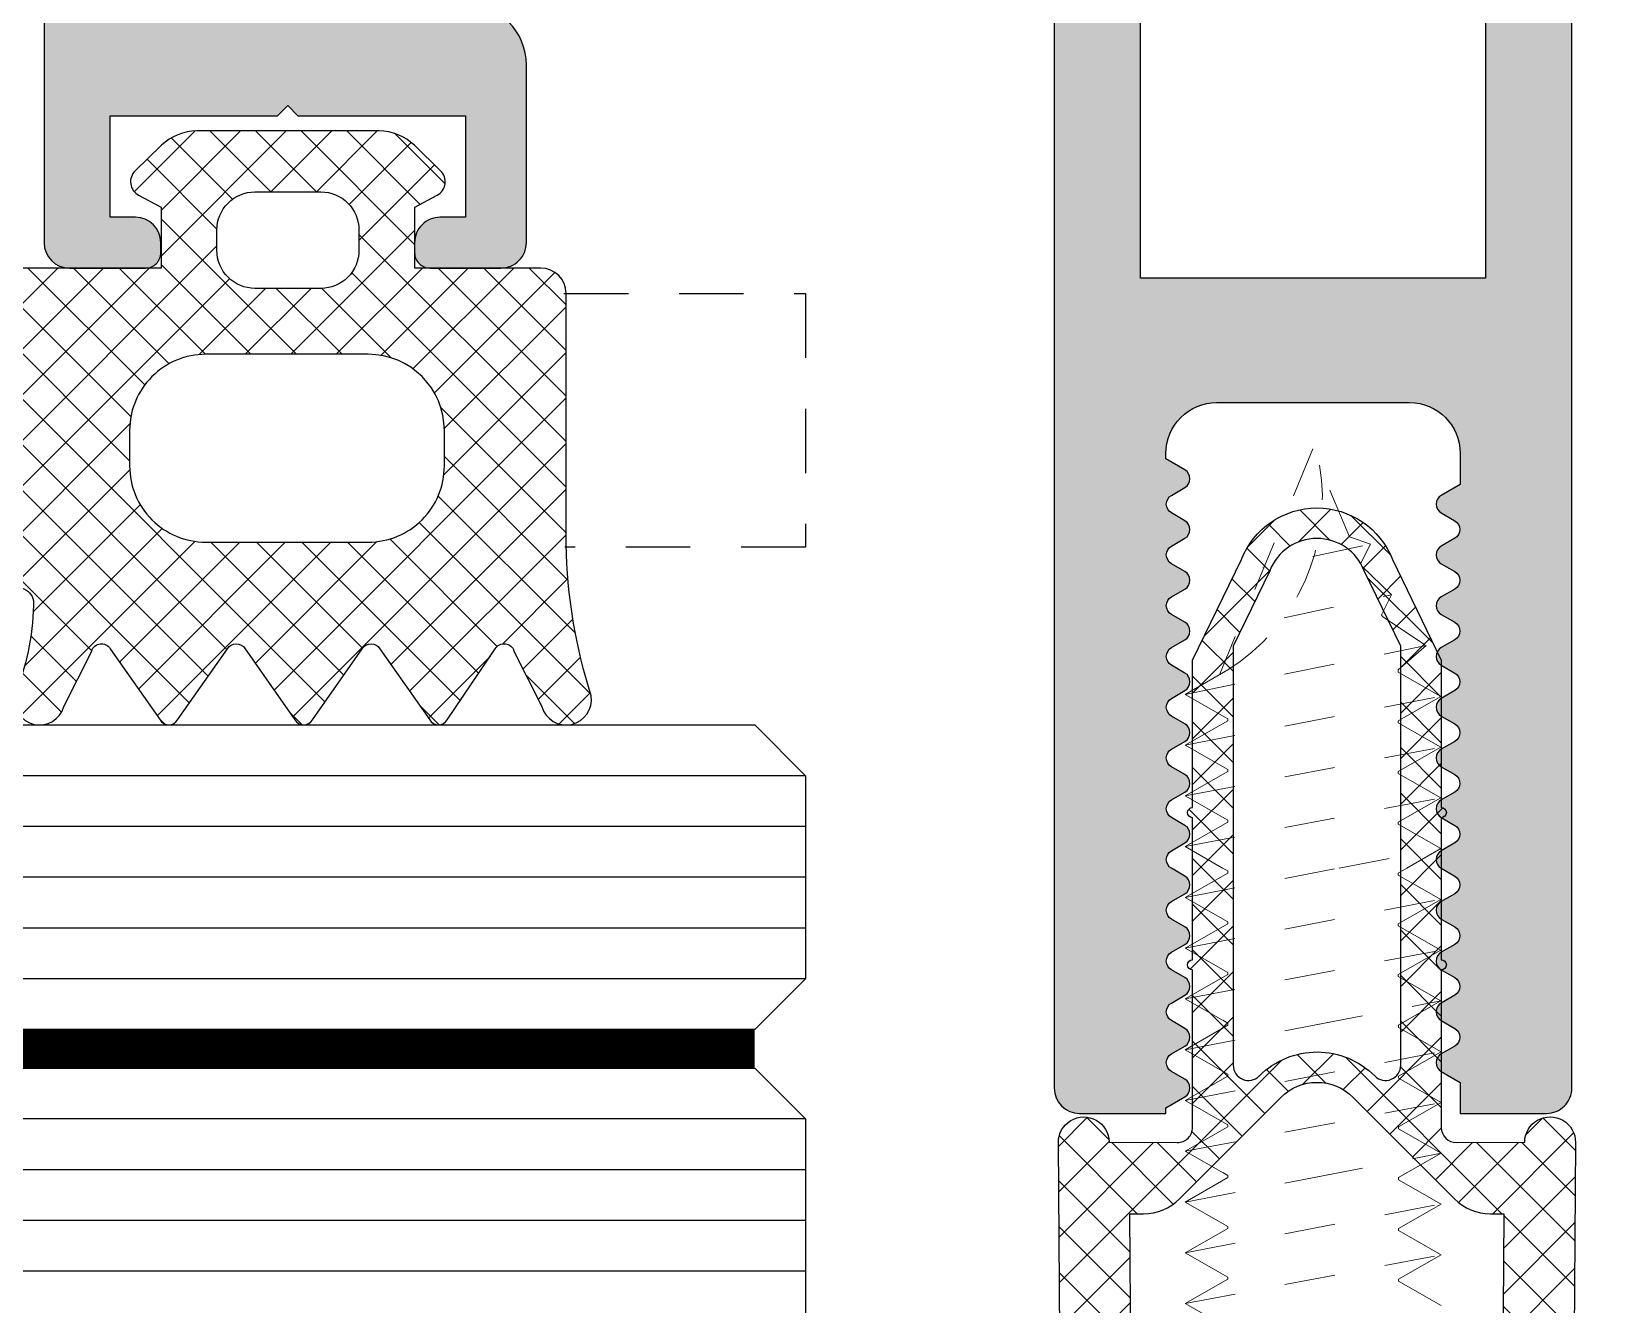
# Model space of a CAD drawing. Header units: inches. Extents: x -772 to 6765, y -813 to 4093.
# Drawn here: x 5041.849 to 5044.947, y -63.691 to -61.184 of the extents above; entities that cross this region are included whole.
import ezdxf

# ---------------------------------------------------------------- set-up
doc = ezdxf.new("R2010")
doc.units = ezdxf.units.IN
doc.header["$MEASUREMENT"] = 0
doc.linetypes.add('HIDDEN', pattern=[9.524999999999999, 6.349999999999999, -3.174999999999999])
doc.linetypes.add('HIDDEN2', pattern=[0.1875, 0.125, -0.0625])
for name, color, linetype in [('aksoy_block', 7, 'Continuous'), ('aksoy_detaytarama', 252, 'Continuous'), ('aksoy_fitil', 1, 'Continuous'), ('aksoy_iz', 8, 'HIDDEN'), ('aksoy_pvc', 245, 'Continuous'), ('H_FAC_Cam', 153, 'Continuous'), ('H_FAC_Giydirme', 100, 'Continuous')]:
    doc.layers.add(name, color=color, linetype=linetype)
doc.layers.add('aksoy_vida', color=8, linetype='Continuous', lineweight=0)

# ---------------------------------------------------------------- blocks, each defined once
blk = doc.blocks.new('RYN_0342506', base_point=(58, 24.6))
at = {"layer": 'aksoy_detaytarama', "ltscale": 0.1, "extrusion": (0, 0, -1)}
h = blk.add_hatch(color=256, dxfattribs=at)
h.dxf.hatch_style = 1
h.paths.add_polyline_path([(-88.14999999990687, 52.99999999976717), (-88.14999999990687, 46.1999999997206), (-74.44999999995343, 46.1999999997206), (-74.44999999995343, 52.99999999976717)], flags=16)
edge = h.paths.add_edge_path()
edge.add_arc((-87.64998842345085, 72.09998842305504), 0.5000115766671682, 450.0013265422685, 539.9986734577313)
edge.add_line((-88.14999999990687, 72.0999999998603), (-88.14999999990687, 54.69999999983702))
edge.add_line((-88.14999999990687, 54.6999999997206), (-58.49999999990541, 54.6999999997206))
edge.add_arc((-58.5, 54.1999999997206), 0.5, 360, 450, ccw=False)
edge.add_line((-58, 54.1999999997206), (-58, 52.49999999976717))
edge.add_line((-58, 52.49999999976717), (-58.11028856829944, 52.49999999976717))
edge.add_line((-58.11028856830671, 52.49999999976717), (-58.32679491925228, 52.12499999976717))
edge.add_arc((-58.5, 52.2249999998603), 0.199999999999917, 210.0000000000001, 329.99999999999994, ccw=False)
edge.add_line((-58.67320508067496, 52.12499999976717), (-58.82679491916133, 52.3910254035145))
edge.add_arc((-59, 52.2910254036542), 0.1999999999999153, 389.9999999999992, 510.0000000000007)
edge.add_line((-59.17320508067496, 52.3910254035145), (-59.32679491916133, 52.12499999976717))
edge.add_arc((-59.5, 52.2249999998603), 0.199999999999917, 210.0000000000001, 329.99999999999994, ccw=False)
edge.add_line((-59.67320508067496, 52.12499999976717), (-59.82679491916133, 52.3910254035145))
edge.add_arc((-60, 52.2910254036542), 0.1999999999999153, 389.9999999999992, 510.0000000000007)
edge.add_line((-60.17320508067496, 52.3910254035145), (-60.32679491916133, 52.12499999976717))
edge.add_arc((-60.5, 52.2249999998603), 0.199999999999917, 210.0000000000001, 329.99999999999994, ccw=False)
edge.add_line((-60.67320508067496, 52.12499999976717), (-60.82679491916133, 52.3910254035145))
edge.add_arc((-61, 52.2910254036542), 0.1999999999999153, 389.9999999999992, 510.0000000000007)
edge.add_line((-61.17320508067496, 52.3910254035145), (-61.32679491916133, 52.12499999976717))
edge.add_arc((-61.5, 52.2249999998603), 0.199999999999917, 210.0000000000001, 329.99999999999994, ccw=False)
edge.add_line((-61.67320508067496, 52.12499999976717), (-61.82679491916133, 52.3910254035145))
edge.add_arc((-62, 52.2910254036542), 0.1999999999999153, 389.9999999999992, 510.0000000000007)
edge.add_line((-62.17320508067496, 52.3910254035145), (-62.32679491916133, 52.12499999976717))
edge.add_arc((-62.5, 52.2249999998603), 0.199999999999917, 210.0000000000001, 329.99999999999994, ccw=False)
edge.add_line((-62.67320508067496, 52.12499999976717), (-62.82679491916133, 52.3910254035145))
edge.add_arc((-63, 52.2910254036542), 0.1999999999999153, 389.9999999999992, 510.0000000000007)
edge.add_line((-63.17320508067496, 52.3910254035145), (-63.32679491916133, 52.12499999976717))
edge.add_arc((-63.5, 52.2249999998603), 0.199999999999917, 210.0000000000001, 329.99999999999994, ccw=False)
edge.add_line((-63.67320508067496, 52.12499999976717), (-63.82679491916133, 52.3910254035145))
edge.add_arc((-64, 52.2910254036542), 0.1999999999999153, 389.9999999999992, 510.0000000000007)
edge.add_line((-64.17320508067496, 52.3910254035145), (-64.32679491916133, 52.12499999976717))
edge.add_arc((-64.5, 52.2249999998603), 0.199999999999917, 210.0000000000001, 329.99999999999994, ccw=False)
edge.add_line((-64.67320508067496, 52.12499999976717), (-64.82679491916133, 52.3910254035145))
edge.add_arc((-65, 52.2910254036542), 0.1999999999999153, 389.9999999999992, 510.0000000000007)
edge.add_line((-65.17320508067496, 52.3910254035145), (-65.32679491916133, 52.12499999976717))
edge.add_arc((-65.5, 52.2249999998603), 0.199999999999917, 210.0000000000001, 329.99999999999994, ccw=False)
edge.add_line((-65.67320508067496, 52.12499999976717), (-65.82679491916133, 52.3910254035145))
edge.add_arc((-66, 52.2910254036542), 0.1999999999999153, 389.9999999999992, 510.0000000000007)
edge.add_line((-66.17320508067496, 52.3910254035145), (-66.32679491916133, 52.12499999976717))
edge.add_arc((-66.5, 52.2249999998603), 0.199999999999917, 210.0000000000001, 329.99999999999994, ccw=False)
edge.add_line((-66.67320508067496, 52.12499999976717), (-66.82679491916133, 52.3910254035145))
edge.add_arc((-67, 52.2910254036542), 0.1999999999999153, 389.9999999999992, 510.0000000000007)
edge.add_line((-67.17320508067496, 52.3910254035145), (-67.32679491916133, 52.12499999976717))
edge.add_arc((-67.5, 52.2249999998603), 0.199999999999917, 210.0000000000001, 329.99999999999994, ccw=False)
edge.add_line((-67.67320508067496, 52.12499999976717), (-67.82679491916133, 52.3910254035145))
edge.add_arc((-68, 52.2910254036542), 0.1999999999999153, 389.9999999999992, 510.0000000000007)
edge.add_line((-68.17320508067496, 52.3910254035145), (-68.32679491916133, 52.12499999976717))
edge.add_arc((-68.5, 52.2249999998603), 0.199999999999917, 210.0000000000001, 329.99999999999994, ccw=False)
edge.add_line((-68.67320508067496, 52.12499999976717), (-68.82679491916133, 52.3910254035145))
edge.add_arc((-69, 52.2910254036542), 0.1999999999999153, 389.9999999999992, 510.0000000000007)
edge.add_line((-69.17320508067496, 52.3910254035145), (-69.32679491916133, 52.12499999976717))
edge.add_arc((-69.5, 52.2249999998603), 0.199999999999917, 210.0000000000001, 329.99999999999994, ccw=False)
edge.add_line((-69.67320508067496, 52.12499999976717), (-69.8267949174442, 52.3910254035145))
edge.add_arc((-69.99999999825377, 52.2910254036542), 0.1999999999999117, 389.9999999999974, 510.0000000000026)
edge.add_line((-70.17320507904515, 52.3910254035145), (-70.32679491924864, 52.12499999976717))
edge.add_arc((-70.5, 52.2249999998603), 0.199999999999917, 210.0000000000001, 329.99999999999994, ccw=False)
edge.add_line((-70.67320508067496, 52.12499999976717), (-70.88971143162053, 52.49999999976717))
edge.add_line((-70.88971143169329, 52.49999999976717), (-70.99999999998909, 52.49999999976717))
edge.add_arc((-71, 51.49999999976717), 0.9999999999999929, 449.9999999999995, 540.0000000000005)
edge.add_line((-72, 51.49999999976717), (-72, 47.6999999997206))
edge.add_arc((-71, 47.6999999997206), 1.000000000000007, 540.0000000000005, 629.9999999999995)
edge.add_line((-71, 46.6999999997206), (-70.3897114317042, 46.6999999997206))
edge.add_line((-70.38971143169329, 46.6999999997206), (-70.17320508074772, 47.0749999997206))
edge.add_arc((-70, 46.9749999998603), 0.199999999999917, 390.00000000000006, 509.9999999999999, ccw=False)
edge.add_line((-69.82679491920862, 47.0749999997206), (-69.67320508072225, 46.80897459597327))
edge.add_arc((-69.5, 46.9089745960664), 0.1999999999999135, 569.9999999999984, 690.0000000000016)
edge.add_line((-69.32679491920862, 46.80897459597327), (-69.17320508072225, 47.0749999997206))
edge.add_arc((-69, 46.9749999998603), 0.199999999999917, 390.00000000000006, 509.9999999999999, ccw=False)
edge.add_line((-68.82679491920862, 47.0749999997206), (-68.67320508072225, 46.80897459597327))
edge.add_arc((-68.5, 46.9089745960664), 0.1999999999999135, 569.9999999999984, 690.0000000000016)
edge.add_line((-68.32679491920862, 46.80897459597327), (-68.17320508072225, 47.0749999997206))
edge.add_arc((-68, 46.9749999998603), 0.199999999999917, 390.00000000000006, 509.9999999999999, ccw=False)
edge.add_line((-67.82679491920862, 47.0749999997206), (-67.67320508072225, 46.80897459597327))
edge.add_arc((-67.5, 46.9089745960664), 0.1999999999999135, 569.9999999999984, 690.0000000000016)
edge.add_line((-67.32679491920862, 46.80897459597327), (-67.17320508072225, 47.0749999997206))
edge.add_arc((-67, 46.9749999998603), 0.199999999999917, 390.00000000000006, 509.9999999999999, ccw=False)
edge.add_line((-66.82679491920862, 47.0749999997206), (-66.67320508072225, 46.80897459597327))
edge.add_arc((-66.5, 46.9089745960664), 0.1999999999999135, 569.9999999999984, 690.0000000000016)
edge.add_line((-66.32679491920862, 46.80897459597327), (-66.17320508072225, 47.0749999997206))
edge.add_arc((-66, 46.9749999998603), 0.199999999999917, 390.00000000000006, 509.9999999999999, ccw=False)
edge.add_line((-65.82679491920862, 47.0749999997206), (-65.67320508072225, 46.80897459597327))
edge.add_arc((-65.5, 46.9089745960664), 0.1999999999999135, 569.9999999999984, 690.0000000000016)
edge.add_line((-65.32679491920862, 46.80897459597327), (-65.17320508072225, 47.0749999997206))
edge.add_arc((-65, 46.9749999998603), 0.199999999999917, 390.00000000000006, 509.9999999999999, ccw=False)
edge.add_line((-64.82679491920862, 47.0749999997206), (-64.67320508072225, 46.80897459597327))
edge.add_arc((-64.5, 46.9089745960664), 0.1999999999999135, 569.9999999999984, 690.0000000000016)
edge.add_line((-64.32679491920862, 46.80897459597327), (-64.17320508072225, 47.0749999997206))
edge.add_arc((-64, 46.9749999998603), 0.199999999999917, 390.00000000000006, 509.9999999999999, ccw=False)
edge.add_line((-63.82679491920862, 47.0749999997206), (-63.67320508072225, 46.80897459597327))
edge.add_arc((-63.5, 46.9089745960664), 0.1999999999999135, 569.9999999999984, 690.0000000000016)
edge.add_line((-63.32679491920862, 46.80897459597327), (-63.17320508072225, 47.0749999997206))
edge.add_arc((-63, 46.9749999998603), 0.199999999999917, 390.00000000000006, 509.9999999999999, ccw=False)
edge.add_line((-62.82679491920862, 47.0749999997206), (-62.67320508072225, 46.80897459597327))
edge.add_arc((-62.5, 46.9089745960664), 0.1999999999999135, 569.9999999999984, 690.0000000000016)
edge.add_line((-62.32679491920862, 46.80897459597327), (-62.17320508072225, 47.0749999997206))
edge.add_arc((-62, 46.9749999998603), 0.199999999999917, 390.00000000000006, 509.9999999999999, ccw=False)
edge.add_line((-61.82679491920862, 47.0749999997206), (-61.67320508072225, 46.80897459597327))
edge.add_arc((-61.5, 46.9089745960664), 0.1999999999999135, 569.9999999999984, 690.0000000000016)
edge.add_line((-61.32679491920862, 46.80897459597327), (-61.17320508072225, 47.0749999997206))
edge.add_arc((-61, 46.9749999998603), 0.199999999999917, 390.00000000000006, 509.9999999999999, ccw=False)
edge.add_line((-60.82679491920862, 47.0749999997206), (-60.67320508072225, 46.80897459597327))
edge.add_arc((-60.5, 46.9089745960664), 0.1999999999999135, 569.9999999999984, 690.0000000000016)
edge.add_line((-60.32679491920862, 46.80897459597327), (-60.17320508072225, 47.0749999997206))
edge.add_arc((-60, 46.9749999998603), 0.199999999999917, 390.00000000000006, 509.9999999999999, ccw=False)
edge.add_line((-59.82679491920862, 47.0749999997206), (-59.67320508072225, 46.80897459597327))
edge.add_arc((-59.5, 46.9089745960664), 0.1999999999999135, 569.9999999999984, 690.0000000000016)
edge.add_line((-59.32679491920862, 46.80897459597327), (-59.17320508072225, 47.0749999997206))
edge.add_arc((-59, 46.9749999998603), 0.199999999999917, 390.00000000000006, 509.9999999999999, ccw=False)
edge.add_line((-58.82679491920862, 47.0749999997206), (-58.61028856826306, 46.6999999997206))
edge.add_line((-58.61028856830671, 46.6999999997206), (-58.00000000000728, 46.6999999997206))
edge.add_line((-58, 46.6999999997206), (-58, 44.99999999976717))
edge.add_arc((-58.5, 44.99999999976717), 0.5000000000000142, 270.0000000000016, 359.99999999999835, ccw=False)
edge.add_line((-58.5, 44.49999999976717), (-88.15000000000146, 44.49999999976718))
edge.add_line((-88.14999999990687, 44.49999999976717), (-88.14999999990687, 27.09999999974389))
edge.add_arc((-87.64998842345085, 27.1000115761999), 0.5000115766671673, 540.0013265422685, 629.9986734577316)
edge.add_line((-87.64999999990687, 26.5999999998603), (-79.8499999999076, 26.5999999998603))
edge.add_line((-79.84999999997672, 26.5999999998603), (-79.84999999997672, 32.90099999983795))
edge.add_arc((-78.64999999990687, 32.90099999983795), 1.200000000035305, 450.00000000165096, 540.0000000016495, ccw=False)
edge.add_line((-78.64999999990687, 34.10099999979138), (-75.14999999760039, 34.10099999979138))
edge.add_arc((-75.14999999769498, 33.60099999979138), 0.4999999999997726, 359.9999999999739, 450.00000000002603, ccw=False)
edge.add_line((-74.64999999769498, 33.60099999979138), (-74.64999999769498, 32.20163505629171))
edge.add_arc((-74.9499884248944, 32.19899999978952), 0.2999999999957435, 269.9999999913433, 360.50326520220784, ccw=False)
edge.add_line((-74.9499884248944, 31.89899999974295), (-75.14998842477507, 31.89899999974295))
edge.add_arc((-75.14998842484783, 32.39899999974295), 0.5000000000195541, 539.99999996222, 629.9999999977592, ccw=False)
edge.add_line((-75.64998842484783, 32.39899999997579), (-75.64998842456771, 32.89899999962654))
edge.add_line((-75.64998842449859, 32.89899999974295), (-77.6499999999287, 32.89886030764319))
edge.add_line((-77.64999999990687, 32.89886030764319), (-77.64999967836047, 29.59892105893232))
edge.add_line((-77.64999967836775, 29.59892105893232), (-77.84999967836848, 29.39892105897889))
edge.add_line((-77.8499996784376, 29.39892105897889), (-77.65000032152966, 29.19892105902545))
edge.add_line((-77.6500003215624, 29.19892105902545), (-77.65000000001237, 25.89899999974295))
edge.add_line((-77.64999999990687, 25.89899999974295), (-75.64999999990687, 25.89899999974295))
edge.add_line((-75.64999999990687, 25.89899999974295), (-75.64999999760039, 26.39899999974295))
edge.add_arc((-75.14999999769498, 26.39899999974295), 0.4999999999997726, 449.9999999999739, 540.0000000000261, ccw=False)
edge.add_line((-75.14999999769498, 26.89899999974295), (-74.94999999769789, 26.89899999974295))
edge.add_arc((-74.94999999762513, 26.59899999969639), 0.300000000025193, 359.999999995918, 449.99999999574385, ccw=False)
edge.add_line((-74.64999999769498, 26.59899999969639), (-74.65000000000146, 25.09999999892898))
edge.add_arc((-75.14999999990687, 25.0999999998603), 0.49999999997695, 269.99999999735866, 359.9999999092598, ccw=False)
edge.add_line((-75.14999999990687, 24.5999999998603), (-220.6499999999069, 24.59999999986033))
edge.add_arc((-220.6499969592551, 25.10000304039568), 0.5000030407071934, 540.0003484361993, 629.9996515638006, ccw=False)
edge.add_line((-221.1499999999069, 25.0999999998603), (-221.1499999999069, 74.0999999998603))
edge.add_arc((-220.6499969592551, 74.0999969590921), 0.5000030407071934, 450.0003484361994, 539.9996515638006, ccw=False)
edge.add_line((-220.6499999999069, 74.5999999998603), (-75.14999999990687, 74.59999999986027))
edge.add_arc((-75.14999999990687, 74.0999999998603), 0.4999999999769536, 360.00000009074057, 450.0000000026409, ccw=False)
edge.add_line((-74.64999999990687, 74.1000000005588), (-74.64999999760039, 72.60099999979138))
edge.add_arc((-74.94999999762513, 72.60099999979138), 0.3000000000251944, 270.0000000042559, 360.0000000040817, ccw=False)
edge.add_line((-74.94999999762513, 72.30099999974482), (-75.14999999762222, 72.30099999974482))
edge.add_arc((-75.14999999769498, 72.80099999974482), 0.4999999999997726, 179.9999999999739, 270.00000000002603, ccw=False)
edge.add_line((-75.64999999769498, 72.80099999974482), (-75.65000000000146, 73.30099999974482))
edge.add_line((-75.64999999990687, 73.30099999974482), (-77.64999999990687, 73.30099999974482))
edge.add_line((-77.64999999990687, 73.30099999974482), (-77.6500003214569, 70.00107894046232))
edge.add_line((-77.6500003215624, 70.00107894046232), (-77.84999967847034, 69.80107894050889))
edge.add_line((-77.8499996784376, 69.80107894050889), (-77.64999967843687, 69.60107894055545))
edge.add_line((-77.64999967836775, 69.60107894055545), (-77.64999999991414, 66.30113969184458))
edge.add_line((-77.64999999990687, 66.30113969184458), (-75.64998842447676, 66.30099999974482))
edge.add_line((-75.64998842449859, 66.30099999974482), (-75.64998842477871, 66.80099999939557))
edge.add_arc((-75.14998842484783, 66.80099999974482), 0.5000000000195541, 450.0000000022407, 540.00000003778, ccw=False)
edge.add_line((-75.14998842484783, 67.30099999974482), (-74.94998842496716, 67.30099999974482))
edge.add_arc((-74.9499884248944, 67.00099999969825), 0.2999999999957454, 359.496734797793, 450.00000000865623, ccw=False)
edge.add_line((-74.64999999769498, 66.99836494331248), (-74.64999999769498, 65.5989999998128))
edge.add_arc((-75.14999999769498, 65.59899999969639), 0.4999999999997726, 269.9999999999739, 360.00000000002603, ccw=False)
edge.add_line((-75.14999999769498, 65.09899999969639), (-78.65000000000146, 65.09899999969639))
edge.add_arc((-78.64999999990687, 66.29899999988265), 1.200000000035288, 539.9999999983498, 629.9999999983497, ccw=False)
edge.add_line((-79.84999999997672, 66.29899999988265), (-79.84999999997672, 72.5999999998603))
edge.add_line((-79.84999999997672, 72.5999999998603), (-87.64999999997599, 72.5999999998603))
h.paths.add_polyline_path([(-218.6499999999069, 72.39999999967404), (-203.1499999999069, 72.39999999967404), (-202.1499999999069, 72.0999999998603), (-184.1499999999069, 72.0999999998603), (-183.1499999999069, 72.39999999967404), (-132.1499999999069, 72.39999999967404), (-131.1499999999069, 72.0999999998603), (-127.1499999999069, 72.0999999998603), (-126.1499999999069, 72.39999999967404), (-90.14999999990687, 72.39999999967404), (-90.14999999990687, 26.7999999995809), (-126.1499999999069, 26.7999999995809), (-127.1499999999069, 27.0999999998603), (-131.1499999999069, 27.0999999998603), (-132.1499999999069, 26.7999999995809), (-183.1539999999804, 26.7999999995809), (-183.1499999999069, 26.7999999995809), (-184.1499999999069, 27.0999999998603), (-202.1499999999069, 27.0999999998603), (-203.1499999999069, 26.7999999995809), (-218.6499999999069, 26.7999999995809)], flags=16)
at = {"layer": 'H_FAC_Giydirme', "extrusion": (0, 0, -1)}
for points in [[(-88.14999999990687, 54.6999999997206), (-58.5, 54.6999999997206, -0.414213562373095), (-58, 54.1999999997206), (-58, 52.49999999976717), (-58.11028856830671, 52.49999999976717), (-58.32679491920862, 52.12499999976717, -0.577350269189625), (-58.67320508067496, 52.12499999976717), (-58.82679491920862, 52.3910254035145, 0.5773502691896374), (-59.17320508067496, 52.3910254035145), (-59.32679491920862, 52.12499999976717, -0.577350269189625), (-59.67320508067496, 52.12499999976717), (-59.82679491920862, 52.3910254035145, 0.5773502691896374), (-60.17320508067496, 52.3910254035145), (-60.32679491920862, 52.12499999976717, -0.577350269189625), (-60.67320508067496, 52.12499999976717), (-60.82679491920862, 52.3910254035145, 0.5773502691896374), (-61.17320508067496, 52.3910254035145), (-61.32679491920862, 52.12499999976717, -0.577350269189625), (-61.67320508067496, 52.12499999976717), (-61.82679491920862, 52.3910254035145, 0.5773502691896374), (-62.17320508067496, 52.3910254035145), (-62.32679491920862, 52.12499999976717, -0.577350269189625), (-62.67320508067496, 52.12499999976717), (-62.82679491920862, 52.3910254035145, 0.5773502691896374), (-63.17320508067496, 52.3910254035145), (-63.32679491920862, 52.12499999976717, -0.577350269189625), (-63.67320508067496, 52.12499999976717), (-63.82679491920862, 52.3910254035145, 0.5773502691896374), (-64.17320508067496, 52.3910254035145), (-64.32679491920862, 52.12499999976717, -0.577350269189625), (-64.67320508067496, 52.12499999976717), (-64.82679491920862, 52.3910254035145, 0.5773502691896374), (-65.17320508067496, 52.3910254035145), (-65.32679491920862, 52.12499999976717, -0.577350269189625), (-65.67320508067496, 52.12499999976717), (-65.82679491920862, 52.3910254035145, 0.5773502691896374), (-66.17320508067496, 52.3910254035145), (-66.32679491920862, 52.12499999976717, -0.577350269189625), (-66.67320508067496, 52.12499999976717), (-66.82679491920862, 52.3910254035145, 0.5773502691896374), (-67.17320508067496, 52.3910254035145), (-67.32679491920862, 52.12499999976717, -0.577350269189625), (-67.67320508067496, 52.12499999976717), (-67.82679491920862, 52.3910254035145, 0.5773502691896374), (-68.17320508067496, 52.3910254035145), (-68.32679491920862, 52.12499999976717, -0.577350269189625), (-68.67320508067496, 52.12499999976717), (-68.82679491920862, 52.3910254035145, 0.5773502691896374), (-69.17320508067496, 52.3910254035145), (-69.32679491920862, 52.12499999976717, -0.577350269189625), (-69.67320508067496, 52.12499999976717), (-69.8267949174624, 52.3910254035145, 0.5773502691896581), (-70.17320507904515, 52.3910254035145), (-70.32679491920862, 52.12499999976717, -0.577350269189625), (-70.67320508067496, 52.12499999976717), (-70.88971143169329, 52.49999999976717), (-71, 52.49999999976717, 0.4142135623730992), (-72, 51.49999999976717), (-72, 47.6999999997206, 0.4142135623730909), (-71, 46.6999999997206), (-70.38971143169329, 46.6999999997206), (-70.17320508067496, 47.0749999997206, -0.577350269189625), (-69.82679491920862, 47.0749999997206), (-69.67320508067496, 46.80897459597327, 0.5773502691896415), (-69.32679491920862, 46.80897459597327), (-69.17320508067496, 47.0749999997206, -0.577350269189625), (-68.82679491920862, 47.0749999997206), (-68.67320508067496, 46.80897459597327, 0.5773502691896415), (-68.32679491920862, 46.80897459597327), (-68.17320508067496, 47.0749999997206, -0.577350269189625), (-67.82679491920862, 47.0749999997206), (-67.67320508067496, 46.80897459597327, 0.5773502691896415), (-67.32679491920862, 46.80897459597327), (-67.17320508067496, 47.0749999997206, -0.577350269189625), (-66.82679491920862, 47.0749999997206), (-66.67320508067496, 46.80897459597327, 0.5773502691896415), (-66.32679491920862, 46.80897459597327), (-66.17320508067496, 47.0749999997206, -0.577350269189625), (-65.82679491920862, 47.0749999997206), (-65.67320508067496, 46.80897459597327, 0.5773502691896415), (-65.32679491920862, 46.80897459597327), (-65.17320508067496, 47.0749999997206, -0.577350269189625), (-64.82679491920862, 47.0749999997206), (-64.67320508067496, 46.80897459597327, 0.5773502691896415), (-64.32679491920862, 46.80897459597327), (-64.17320508067496, 47.0749999997206, -0.577350269189625), (-63.82679491920862, 47.0749999997206), (-63.67320508067496, 46.80897459597327, 0.5773502691896415), (-63.32679491920862, 46.80897459597327), (-63.17320508067496, 47.0749999997206, -0.577350269189625), (-62.82679491920862, 47.0749999997206), (-62.67320508067496, 46.80897459597327, 0.5773502691896415), (-62.32679491920862, 46.80897459597327), (-62.17320508067496, 47.0749999997206, -0.577350269189625), (-61.82679491920862, 47.0749999997206), (-61.67320508067496, 46.80897459597327, 0.5773502691896415), (-61.32679491920862, 46.80897459597327), (-61.17320508067496, 47.0749999997206, -0.577350269189625), (-60.82679491920862, 47.0749999997206), (-60.67320508067496, 46.80897459597327, 0.5773502691896415), (-60.32679491920862, 46.80897459597327), (-60.17320508067496, 47.0749999997206, -0.577350269189625), (-59.82679491920862, 47.0749999997206), (-59.67320508067496, 46.80897459597327, 0.5773502691896415), (-59.32679491920862, 46.80897459597327), (-59.17320508067496, 47.0749999997206, -0.577350269189625), (-58.82679491920862, 47.0749999997206), (-58.61028856830671, 46.6999999997206), (-58, 46.6999999997206), (-58, 44.99999999976717, -0.4142135623730784), (-58.5, 44.49999999976717), (-88.14999999990687, 44.49999999976717)], [(-220.6499999999069, 74.5999999998603), (-75.14999999990687, 74.5999999998603, -0.414213561922734), (-74.64999999990687, 74.1000000005588), (-74.64999999769498, 72.60099999979138, -0.4142135623722043), (-74.94999999762513, 72.30099999974482), (-75.14999999769498, 72.30099999974482, -0.4142135623733613), (-75.64999999769498, 72.80099999974482), (-75.64999999990687, 73.30099999974482), (-77.64999999990687, 73.30099999974482), (-77.6500003215624, 70.00107894046232), (-77.8499996784376, 69.80107894050889), (-77.64999967836775, 69.60107894055545), (-77.64999999990687, 66.30113969184458), (-75.64998842449859, 66.30099999974482), (-75.64998842484783, 66.80099999927916, -0.4142135625547695), (-75.14998842484783, 67.30099999974482), (-74.9499884248944, 67.30099999974482, -0.4167885757908555), (-74.64999999769498, 66.99836494331248), (-74.64999999769498, 65.59899999969639, -0.4142135623733614), (-75.14999999769498, 65.09899999969639), (-78.64999999990687, 65.09899999969639, -0.414213562373095), (-79.84999999997672, 66.29899999988265)]]:
    blk.add_lwpolyline(points, format="xyb", dxfattribs=at)
at = {"layer": 'H_FAC_Giydirme'}
blk.add_lwpolyline([(88.15000000002328, 53), (88.15000000002328, 46.19999999995343), (74.44999999995343, 46.19999999995343), (74.44999999995343, 53), (88.15000000002328, 53)], close=True, dxfattribs=at)
at = {"layer": 'H_FAC_Giydirme', "extrusion": (0, 0, -1)}
blk.add_lwpolyline([(-88.14999999990687, 52.99999999976717), (-88.14999999990687, 46.1999999997206), (-74.44999999995343, 46.1999999997206), (-74.44999999995343, 52.99999999976717)], close=True, dxfattribs=at)
blk = doc.blocks.new('RYN_0535472', base_point=(-3.157513, 0))
at = {"layer": 'aksoy_vida', "linetype": 'HIDDEN2', "ltscale": 0.2}
for p, q in [((37.36511000000019, 6.515207000000373), (36.88521300000002, 5.675317000000177)), ((37.36511000000019, 6.515207000000373), (38.32499999999982, 1.475864000000001)), ((37.84508800000003, 5.675317000000177), (37.36511000000019, 6.515207000000373)), ((38.36497999999983, 6.515207000000373), (37.88508300000012, 5.675317000000177)), ((38.36497999999983, 6.515207000000373), (39.32486999999992, 1.475864000000001)), ((38.84495699999979, 5.675317000000177), (38.36497999999983, 6.515207000000373)), ((39.36484999999993, 6.515207000000373), (38.88495199999988, 5.675317000000177)), ((39.36484999999993, 6.515207000000373), (39.94336999999996, 3.47801999999956)), ((39.8448269999999, 5.675317000000177), (39.36484999999993, 6.515207000000373)), ((40.36511000000019, 6.515207000000373), (39.88521300000002, 5.675317000000177)), ((40.36511000000019, 6.515207000000373), (41.32499999999982, 1.475864000000001)), ((40.84508800000003, 5.675317000000177), (40.36511000000019, 6.515207000000373)), ((41.36497999999983, 6.515207000000373), (40.88508300000012, 5.675317000000177)), ((41.36497999999983, 6.515207000000373), (42.32486999999992, 1.475864000000001)), ((41.84495699999979, 5.675317000000177), (41.36497999999983, 6.515207000000373)), ((42.36484999999993, 6.515207000000373), (41.88495199999988, 5.675317000000177)), ((42.36484999999993, 6.515207000000373), (42.94336999999996, 3.47801999999956)), ((42.8448269999999, 5.675317000000177), (42.36484999999993, 6.515207000000373)), ((43.36511000000019, 6.518694000000323), (42.88521300000002, 5.678804000000127)), ((43.36511000000019, 6.518694000000323), (44.32499999999982, 1.47935200000029)), ((43.84508800000003, 5.678804000000127), (43.36511000000019, 6.518694000000323)), ((44.36497999999983, 6.518694000000323), (43.88508300000012, 5.678804000000127)), ((44.36497999999983, 6.518694000000323), (45.32486999999992, 1.47935200000029)), ((44.84495699999979, 5.678804000000127), (44.36497999999983, 6.518694000000323)), ((45.36484999999993, 6.518694000000323), (44.88495199999988, 5.678804000000127)), ((45.36484999999993, 6.518694000000323), (45.94336999999996, 3.48150700000042)), ((45.8448269999999, 5.678804000000127), (45.36484999999993, 6.518694000000323)), ((45.94336999999996, 5.781272999999601), (46.36471900000015, 6.518694000000323)), ((46.36471900000015, 6.518694000000323), (47.32460899999978, 1.47935200000029)), ((46.844697, 5.678804000000127), (46.36471900000015, 6.518694000000323)), ((47.3645889999998, 6.518694000000323), (46.8846910000002, 5.678804000000127)), ((47.3645889999998, 6.518694000000323), (48.324478, 1.47935200000029)), ((47.84456600000021, 5.678804000000127), (47.3645889999998, 6.518694000000323)), ((48.36445800000001, 6.518694000000323), (47.88456099999985, 5.678804000000127)), ((48.36445800000001, 6.518694000000323), (49.3243480000001, 1.47935200000029)), ((48.84443599999986, 5.678804000000127), (48.36445800000001, 6.518694000000323)), ((49.36432800000011, 6.518694000000323), (48.88443000000007, 5.678804000000127)), ((49.36432800000011, 6.518694000000323), (50.3242180000002, 1.770513999999821)), ((49.84430500000008, 5.678804000000127), (49.36432800000011, 6.518694000000323)), ((37.88508300000012, 5.675317000000177), (37.84508800000003, 5.675317000000177)), ((38.88495199999988, 5.675317000000177), (38.84495699999979, 5.675317000000177)), ((39.84337000000005, 5.678549999999632), (39.84521799999993, 5.675317000000177)), ((39.88482199999999, 5.675317000000177), (39.8448269999999, 5.675317000000177)), ((39.88521300000002, 5.675317000000177), (39.84521799999993, 5.675317000000177)), ((39.88482199999999, 5.675317000000177), (39.94336999999996, 5.777785000000222)), ((40.88508300000012, 5.675317000000177), (40.84508800000003, 5.675317000000177)), ((41.88495199999988, 5.675317000000177), (41.84495699999979, 5.675317000000177)), ((42.84337000000005, 5.682036999999582), (42.84521799999993, 5.678804000000127)), ((42.88482199999999, 5.675317000000177), (42.8448269999999, 5.675317000000177)), ((42.88521300000002, 5.678804000000127), (42.84521799999993, 5.678804000000127)), ((42.88482199999999, 5.675317000000177), (42.94336999999996, 5.777785000000222)), ((43.88508300000012, 5.678804000000127), (43.84508800000003, 5.678804000000127)), ((44.88495199999988, 5.678804000000127), (44.84495699999979, 5.678804000000127)), ((45.88482199999999, 5.678804000000127), (45.8448269999999, 5.678804000000127)), ((45.88482199999999, 5.678804000000127), (45.94336999999996, 5.781272999999601)), ((46.8846910000002, 5.678804000000127), (46.844697, 5.678804000000127)), ((47.88456099999985, 5.678804000000127), (47.84456600000021, 5.678804000000127)), ((48.88443000000007, 5.678804000000127), (48.84443599999986, 5.678804000000127)), ((54.19793200000004, 3.999050000000352), (49.75178199999982, 5.840704999999616)), ((51.86805400000003, 4.983586999999716), (51.87265800000023, 4.962209999999686)), ((50.86818499999981, 4.569427999999789), (51.32408699999996, 2.452554000000418)), ((39.84337000000005, 4.005065999999715), (40.32513100000006, 1.475864000000001)), ((42.84337000000005, 4.008554000000004), (43.32513100000006, 1.47935200000029)), ((52.08009600000014, 3.999023000000307), (52.32395700000006, 2.866713000000345)), ((52.46392900000001, 3.280802000000222), (54.19786699999986, 3.999023000000307)), ((45.94336999999996, 3.48150700000042), (46.32473900000014, 1.47935200000029)), ((52.46392900000001, 3.280802000000222), (52.32395700000006, 2.866713000000345)), ((51.89526999999998, 3.045256999999765), (51.32408699999996, 2.452554000000418)), ((51.89526999999998, 3.045256999999765), (51.93222100000003, 3.060561999999663)), ((52.32395700000006, 2.866713000000345), (51.93222100000003, 3.060561999999663)), ((50.89540100000022, 2.631097000000409), (50.3242180000002, 1.770513999999821)), ((50.89540100000022, 2.631097000000409), (50.93235099999993, 2.646402000000307)), ((51.32408699999996, 2.452554000000418), (50.93235099999993, 2.646402000000307)), ((37.80510800000002, 2.315754999999626), (37.32513100000006, 1.475864000000001)), ((37.80510800000002, 2.315754999999626), (37.84510300000011, 2.315754999999626)), ((38.32499999999982, 1.475864000000001), (37.84510300000011, 2.315754999999626)), ((38.80497800000012, 2.315754999999626), (38.32499999999982, 1.475864000000001)), ((38.80497800000012, 2.315754999999626), (38.84497199999987, 2.315754999999626)), ((39.32486999999992, 1.475864000000001), (38.84497199999987, 2.315754999999626)), ((39.80484699999988, 2.315754999999626), (39.32486999999992, 1.475864000000001)), ((39.80484699999988, 2.315754999999626), (39.84484199999997, 2.315754999999626)), ((39.84337000000005, 2.315754999999626), (39.84523300000001, 2.315754999999626)), ((39.84484199999997, 2.315754999999626), (39.94336999999996, 2.143315999999686)), ((40.32513100000006, 1.475864000000001), (39.84523300000001, 2.315754999999626)), ((40.80510800000002, 2.315754999999626), (40.32513100000006, 1.475864000000001)), ((40.80510800000002, 2.315754999999626), (40.84510300000011, 2.315754999999626)), ((41.32499999999982, 1.475864000000001), (40.84510300000011, 2.315754999999626)), ((41.80497800000012, 2.315754999999626), (41.32499999999982, 1.475864000000001)), ((41.80497800000012, 2.315754999999626), (41.84497199999987, 2.315754999999626)), ((42.32486999999992, 1.475864000000001), (41.84497199999987, 2.315754999999626)), ((42.80484699999988, 2.315754999999626), (42.32486999999992, 1.475864000000001)), ((42.80484699999988, 2.315754999999626), (42.84484199999997, 2.315754999999626)), ((42.84337000000005, 2.319241999999576), (42.84523300000001, 2.319241999999576)), ((42.84484199999997, 2.315754999999626), (42.94336999999996, 2.143315999999686)), ((43.32513100000006, 1.47935200000029), (42.84523300000001, 2.319241999999576)), ((43.80510800000002, 2.319241999999576), (43.32513100000006, 1.47935200000029)), ((43.80510800000002, 2.319241999999576), (43.84510300000011, 2.319241999999576)), ((44.32499999999982, 1.47935200000029), (43.84510300000011, 2.319241999999576)), ((44.80497800000012, 2.319241999999576), (44.32499999999982, 1.47935200000029)), ((44.80497800000012, 2.319241999999576), (44.84497199999987, 2.319241999999576)), ((45.32486999999992, 1.47935200000029), (44.84497199999987, 2.319241999999576)), ((45.80484699999988, 2.319241999999576), (45.32486999999992, 1.47935200000029)), ((45.80484699999988, 2.319241999999576), (45.84484199999997, 2.319241999999576)), ((45.84484199999997, 2.319241999999576), (45.94336999999996, 2.146802999999636)), ((46.80471699999998, 2.319241999999576), (46.32473900000014, 1.47935200000029)), ((46.80471699999998, 2.319241999999576), (46.84471200000007, 2.319241999999576)), ((47.32460899999978, 1.47935200000029), (46.84471200000007, 2.319241999999576)), ((47.8045860000002, 2.319241999999576), (47.32460899999978, 1.47935200000029)), ((47.8045860000002, 2.319241999999576), (47.84458099999983, 2.319241999999576)), ((48.324478, 1.47935200000029), (47.84458099999983, 2.319241999999576)), ((48.80445599999985, 2.319241999999576), (48.324478, 1.47935200000029)), ((48.80445599999985, 2.319241999999576), (48.84445099999994, 2.319241999999576)), ((49.3243480000001, 1.47935200000029), (48.84445099999994, 2.319241999999576)), ((49.80432500000006, 2.319241999999576), (49.3243480000001, 1.47935200000029)), ((49.80432500000006, 2.319241999999576), (49.84432000000015, 2.319241999999576)), ((50.3242180000002, 1.770513999999821), (49.84432000000015, 2.319241999999576)), ((45.94336999999996, 2.146802999999636), (46.32473900000014, 1.47935200000029))]:
    blk.add_line(p, q, dxfattribs=at)
blk.add_arc((53.22116000000005, 7.801327999999558), 3.988515, 212.1514340000221, 279.5224109999934, dxfattribs=at)
blk = doc.blocks.new('c1(8 20 12) silikon')
at = {"layer": 'aksoy_detaytarama'}
for p, q in [((-46.17120356632313, 18.7102832866567), (103.8287964336778, 18.7102832866567)), ((-46.17120356632313, 17.7102832866567), (103.8287964336778, 17.7102832866567)), ((-46.17120356632313, 16.7102832866567), (103.8287964336778, 16.71028328665761)), ((-46.17120356632313, 15.7102832866567), (103.8287964336778, 15.7102832866567)), ((-46.17120356632313, 14.7102832866567), (103.8287964336778, 14.7102832866567)), ((-46.17120356632313, 11.95028328665649), (103.8287964336778, 11.95028328665649)), ((-46.17120356632313, 10.95028328665649), (103.8287964336778, 10.95028328665649)), ((-46.17120356632313, 9.950283286656486), (103.8287964336778, 9.950283286657395)), ((-46.17120356632313, 8.950283286656486), (103.8287964336778, 8.950283286656486))]:
    blk.add_line(p, q, dxfattribs=at)
at = {"layer": 'aksoy_detaytarama', "linetype": 'HIDDEN2', "const_width": 0.76}
blk.add_lwpolyline([(103.8287964336769, 13.3302832866575), (-45.17120356632313, 13.3302832866575)], dxfattribs=at)
at = {"layer": 'H_FAC_Cam'}
for points in [[(103.8287964336769, 19.7102832866567), (-45.17120356632313, 19.7102832866567), (-46.17120356632313, 18.7102832866567), (-46.17120356632313, 14.7102832866567), (-45.17120356632313, 13.7102832866567), (103.8287964336769, 13.7102832866567)], [(103.8287964336769, 12.95028328665649), (-45.17120356632313, 12.95028328665649), (-46.17120356632313, 11.95028328665649), (-46.17120356632313, 7.950283286656486), (-45.17120356632313, 6.950283286656486), (103.8287964336769, 6.950283286656486)]]:
    blk.add_lwpolyline(points, dxfattribs=at)
blk = doc.blocks.new('0809820')
at = {"layer": 'aksoy_detaytarama'}
h = blk.add_hatch(dxfattribs=at)
h.set_pattern_fill('ANSI37', color=256, scale=0.2)
h.set_pattern_definition([(45, (-296524.0453827344, 750872.1416282242), (-0.4490128060534576, 0.4490128060534577), []), (135, (-296524.0453827344, 750872.1416282242), (-0.4490128060534577, -0.4490128060534576), [])])
edge = h.paths.add_edge_path(flags=16)
edge.add_arc((-0.6500000000233027, -2.650000000023303), 0.7499999999999805, 179.9999999999985, 270.00000000000153, ccw=False)
edge.add_line((-1.400000000023283, -2.650000000023283), (-1.400000000023283, -2.25))
edge.add_arc((-0.6500000000232831, -2.25), 0.75, 90, 180, ccw=False)
edge.add_line((-0.6500000000232831, -1.5), (0.6500000000232831, -1.5))
edge.add_arc((0.650000000023275, -2.250000000000008), 0.750000000000008, 6.252776074688882e-13, 89.99999999999937, ccw=False)
edge.add_line((1.400000000023283, -2.25), (1.400000000023283, -2.650000000023283))
edge.add_arc((0.6500000000232755, -2.650000000023276), 0.7500000000000075, 270.00000000000057, 359.99999999999943, ccw=False)
edge.add_line((0.6500000000232831, -3.400000000023283), (-0.6500000000232831, -3.400000000023283))
edge = h.paths.add_edge_path(flags=16)
edge.add_arc((1.581799999985378, -6.898435426293872), 1.5, 270, 360)
edge.add_line((3.081799999985378, -6.898435426293872), (3.081799999985378, -6.199215426342562))
edge.add_arc((1.581799999981633, -6.199215426346306), 1.500000000003745, 1.430316643948449e-10, 89.99999999985695)
edge.add_line((1.581799999985378, -4.699215426342562), (-1.618200000026263, -4.699215426342562))
edge.add_arc((-1.618200000030094, -6.199215426338732), 1.49999999999617, 89.9999999998537, 180.0000000001463)
edge.add_line((-3.118200000026263, -6.199215426342562), (-3.118200000026263, -6.898435426293872))
edge.add_arc((-1.618200000026263, -6.898435426293872), 1.5, 180, 270)
edge.add_line((-1.618200000026263, -8.398435426293872), (1.581799999985378, -8.398435426293872))
edge = h.paths.add_edge_path()
edge.add_arc((-13.39916626476185, -11.5243817941896), 0.4756182058104014, 97.18655041687816, 270.0000000019248)
edge.add_line((-13.39916626474587, -12), (-11.79616626474308, -12))
edge.add_arc((-12.7540099468664, -0.8821776266455252), 11.15900707253315, 274.9240954718691, 310.5461878170985)
edge.add_arc((-5.312831276514903, -9.600144013820016), 0.3031088913352951, -8.281423239359185, 128.1279389483803, ccw=False)
edge.add_arc((-10.01139345993494, -9.521763125073873), 4.999999999901143, 337.5903896958652, 358.6013938786351, ccw=False)
edge.add_arc((-4.894111285108977, -11.49931892863116), 0.5000000000075028, 171.7867892994942, 343.8752323016164)
edge.add_line((-4.4137816914008, -11.63818390411325), (-3.865823678439483, -10.54313460644335))
edge.add_arc((-3.674115062951471, -10.60013972155802), 0.2000044409546137, 30.013486287024477, 163.4400009375315, ccw=False)
edge.add_line((-3.500929679546971, -10.50009673391469), (-2.519378976430744, -11.89836892753374))
edge.add_arc((-2.346358133363537, -11.80057145748254), 0.1987474711388847, 209.4766621130069, 330.5233378869931)
edge.add_line((-2.173337290296331, -11.89836892753374), (-1.191155975975562, -10.49900504434481))
edge.add_arc((-1.017973155860091, -10.59904359102328), 0.2000000000117199, 30.012751956058707, 149.9872480439413, ccw=False)
edge.add_line((-0.8447903357446194, -10.49900504434481), (0.1366821891861036, -11.89714189909864))
edge.add_arc((0.3097030322824139, -11.79934442903099), 0.1987474711723162, 209.476662113007, 330.523337886993)
edge.add_line((0.4827238753787242, -11.89714189909864), (1.464285655296408, -10.49885052954778))
edge.add_arc((1.637468475411879, -10.59888907622623), 0.200000000011711, 30.012751956054387, 149.9872480439457, ccw=False)
edge.add_line((1.81065129552735, -10.49885052954778), (2.793040331394877, -11.89857401209883))
edge.add_arc((2.966056015196955, -11.80013412837071), 0.1990598843310896, 209.6383651009945, 330.3616348990055)
edge.add_line((3.139071698999032, -11.89857401209883), (4.086318981309887, -10.50111510488205))
edge.add_arc((4.26096961443076, -10.59856845962934), 0.2000000000025585, 16.128578558851302, 150.8389076989558, ccw=False)
edge.add_line((4.453097757010255, -10.54300969047472), (5.001055769913364, -11.63818390411325))
edge.add_arc((5.481385363621539, -11.49931892863115), 0.5000000000075042, 196.1247676983852, 368.2132107005041)
edge.add_arc((15.9137596512798, -8.248417741440344), 10.43374355649902, 181.0694927568197, 197.7419089356086, ccw=False)
edge.add_line((5.481833735248074, -8.443164462107234), (5.481833735248074, -3.5))
edge.add_arc((4.981833735248074, -3.5), 0.5, 0, 90)
edge.add_line((4.981833735248074, -3), (2.5, -3))
edge.add_line((2.5, -3), (2.5, -1.800000000046566))
edge.add_line((2.5, -1.800000000046566), (2.941176470601931, -1.564705882337876))
edge.add_arc((2.800000000026478, -1.300000000014852), 0.2999999999675869, 298.0724869363878, 405.8705799258614)
edge.add_line((3.008884433889762, -1.084669339703396), (2.490940856339876, -0.5822311321971938))
edge.add_arc((1.794659410124839, -1.300000000041379), 0.9999999999948133, 45.87057993125159, 90.0000000059342)
edge.add_line((1.794659410021268, -0.3000000000465661), (-1.794659410021268, -0.3000000000465661))
edge.add_arc((-1.79465941012469, -1.300000000041748), 0.9999999999951819, 89.99999999407437, 134.1294200687398)
edge.add_line((-2.490940856339876, -0.5822311321971938), (-3.008884433889762, -1.084669339703396))
edge.add_arc((-2.800000000026441, -1.300000000014847), 0.2999999999676091, 134.1294200741444, 241.9275130636064)
edge.add_line((-2.941176470601931, -1.564705882337876), (-2.5, -1.800000000046566))
edge.add_line((-2.5, -1.800000000046566), (-2.5, -3))
edge.add_line((-2.5, -3), (-5.850299999990966, -3))
edge.add_arc((-5.850367940516233, -3.500032055891378), 0.5000320605069973, 89.99221508844106, 179.9963269009513)
edge.add_line((-6.350399999995716, -3.5), (-7.033064588031266, -7.630069611244835))
edge.add_arc((-7.23038720533384, -7.597453898782232), 0.1999999999964533, 318.1881574895548, 350.61436760338097, ccw=False)
edge.add_arc((-14.59123358923134, -1.766557870391519), 9.590145358014874, 297.39787686630274, 321.54405401774505, ccw=False)
edge.add_arc((-15.64157904621135, 5.588542444300927), 16.78366040559764, 277.511088463136, 288.99706628116996, ccw=False)
at = {"layer": 'aksoy_fitil'}
blk.add_lwpolyline([(-13.458666264778, -11.05249999999069, 0.9391729473743986), (-13.39916626474587, -12), (-11.79616626474308, -12, 0.1566945823843043), (-5.499976626422722, -9.361708240467124, -0.677110477269376), (-5.012883040704764, -9.643802413251251, -0.09193551208718409), (-5.388982944423333, -11.42789035721216, 0.9332368286059814), (-4.4137816914008, -11.63818390411325), (-3.865823678439483, -10.54313460644335, -0.6582929623230097), (-3.500929679546971, -10.50009673391469), (-2.519378976430744, -11.89836892753374, 0.5834557230106346), (-2.173337290296331, -11.89836892753374), (-1.191155975975562, -10.49900504434481, -0.5772019029751383), (-0.8447903357446194, -10.49900504434481), (0.1366821891861036, -11.89714189909864, 0.5834557230106346), (0.4827238753787242, -11.89714189909864), (1.464285655296408, -10.49885052954778, -0.5772019029751857), (1.81065129552735, -10.49885052954778), (2.793040331394877, -11.89857401209883, 0.5815657771122738), (3.139071698999032, -11.89857401209883), (4.086318981309887, -10.50111510488205, -0.6663519555679488), (4.453097757010255, -10.54300969047472), (5.001055769913364, -11.63818390411325, 0.933236828605953), (5.976257022935897, -11.42789035721216, -0.07287574088417499), (5.481833735248074, -8.443164462107234), (5.481833735248074, -3.5, 0.414213562373095), (4.981833735248074, -3), (2.5, -3), (2.5, -1.800000000046566), (2.941176470601931, -1.564705882337876, 0.508416243482813), (3.008884433889762, -1.084669339703396), (2.490940856339876, -0.5822311321971938, 0.1949664116586393), (1.794659410021268, -0.3000000000465661), (-1.794659410021268, -0.3000000000465661, 0.1949664116585618), (-2.490940856339876, -0.5822311321971938), (-3.008884433889762, -1.084669339703396, 0.5084162434827487), (-2.941176470601931, -1.564705882337876), (-2.5, -1.800000000046566), (-2.5, -3), (-5.850299999990966, -3, 0.4142345819134799), (-6.350399999995716, -3.5), (-7.033064588031266, -7.630069611244835, -0.1424377572580291), (-7.081319561810233, -7.730791206588037, -0.105749142645448), (-10.17816626478452, -10.28099999995902, -0.05015903481716782), (-13.44765144633129, -11.05110714025795)], format="xyb", dxfattribs=at)
for points in [[(-0.6500000000232831, -3.400000000023283, -0.4142135623731104), (-1.400000000023283, -2.650000000023283), (-1.400000000023283, -2.25, -0.414213562373095), (-0.6500000000232831, -1.5), (0.6500000000232831, -1.5, -0.4142135623730888), (1.400000000023283, -2.25), (1.400000000023283, -2.650000000023283, -0.4142135623730892), (0.6500000000232831, -3.400000000023283)], [(1.581799999985378, -8.398435426293872, 0.414213562373095), (3.081799999985378, -6.898435426293872), (3.081799999985378, -6.199215426342562, 0.4142135623716325), (1.581799999985378, -4.699215426342562), (-1.618200000026263, -4.699215426342562, 0.4142135623745908), (-3.118200000026263, -6.199215426342562), (-3.118200000026263, -6.898435426293872, 0.414213562373095), (-1.618200000026263, -8.398435426293872)]]:
    blk.add_lwpolyline(points, format="xyb", close=True, dxfattribs=at)
blk = doc.blocks.new('0340074b')
at = {"layer": 'aksoy_detaytarama'}
h = blk.add_hatch(dxfattribs=at)
h.set_pattern_fill('ANSI37', color=256, scale=0.2, angle=2.544443745170813e-14)
h.set_pattern_definition([(45.00000000000003, (-295273.4043328992, 750792.3872998242), (-0.4490128060534578, 0.4490128060534575), []), (135, (-295273.4043328992, 750792.3872998242), (-0.4490128060534575, -0.4490128060534578), [])])
edge = h.paths.add_edge_path()
edge.add_line((4.094015585375018, -0.4901000000536442), (4.094015585375018, -0.4932000000262633))
edge.add_line((4.094015585375018, -0.4932000000262633), (2.751015585381538, -0.498299999977462))
edge.add_arc((2.749999033127045, -0.1983182740369533), 0.2999834483379584, 179.9965097324942, 270.19415826317163, ccw=False)
edge.add_line((2.450015585345682, -0.1983000000473112), (2.450015585345682, 2.900600000051782))
edge.add_arc((2.450014095601418, 3.000600000028498), 0.09999999998781361, 270.0008535605887, 449.9991464394113)
edge.add_line((2.450015585345682, 3.100600000005215), (2.450015585345682, 5.900600000051782))
edge.add_arc((2.450014095601418, 6.000600000028498), 0.09999999998781361, 270.0008535605887, 449.9991464394113)
edge.add_line((2.450015585345682, 6.100600000005215), (2.450015585345682, 9.000600000028498))
edge.add_line((2.450015585345682, 9.000600000028498), (1.489015585393645, 10.98529999994207))
edge.add_arc((1.558539224788547e-05, 10.40147761623884), 1.599365366549207, 21.40966153358984, 158.5903384664102)
edge.add_line((-1.488984414609149, 10.98529999994207), (-2.449984414619394, 9.000600000028498))
edge.add_line((-2.449984414619394, 9.000600000028498), (-2.449984414619394, 6.100600000005215))
edge.add_arc((-2.449982924875073, 6.000600000028498), 0.09999999998781361, 90.00085356062124, 269.9991464393788)
edge.add_line((-2.449984414619394, 5.900600000051782), (-2.449984414619394, 3.100600000005215))
edge.add_arc((-2.449982924875073, 3.000600000028498), 0.09999999998781361, 90.00085356062124, 269.9991464393788)
edge.add_line((-2.449984414619394, 2.900600000051782), (-2.449984414619394, -0.1994000000413507))
edge.add_arc((-2.749989993635162, -0.1993944209557317), 0.3000055790676448, 270.0010654959331, 359.99893449295, ccw=False)
edge.add_line((-2.749984414607752, -0.4993999999715015), (-4.09398441464873, -0.4938000000547618))
edge.add_arc((-4.593991375746374, -0.4919234357433311), 0.5000104825298316, 359.7849655733303, 540.4785945401944)
edge.add_line((-5.09398441464873, -0.4960999999893829), (-4.903984414646402, -27.9035000000149))
edge.add_arc((-4.603910348003448, -27.89939790541696), 0.3001021037109375, 180.7832001985667, 269.9858591236064)
edge.add_line((-4.603984414658044, -28.19949999998789), (-2.999984414607752, -28.19949999998789))
edge.add_arc((-2.999991863329143, -27.69949999998789), 0.5000000000554834, 270.0008535605969, 449.9991464394031)
edge.add_line((-2.999984414607752, -27.19949999998789), (-3.499984414607752, -27.19949999998789))
edge.add_line((-3.499984414607752, -27.19949999998789), (-3.499984414607752, -25.19949999998789))
edge.add_line((-3.499984414607752, -25.19949999998789), (-1.613984414609149, -25.19949999998789))
edge.add_arc((-1.614080427599635, -24.19978368183715), 0.9997163227613011, 270.0055027001325, 315.0153874085563)
edge.add_line((-0.9069844146142714, -24.90650000004098), (-0.7069844146026298, -24.70649999997113))
edge.add_arc((1.558539224788547e-05, -25.41350184577013), 0.9998502937719969, 45.00007479253742, 134.9999252074626, ccw=False)
edge.add_line((0.7070155853871256, -24.70649999997113), (0.9070155853405595, -24.90650000004098))
edge.add_arc((1.614293963065495, -24.19934364132208), 1.000156397406822, 224.9950572664339, 269.9840526282139)
edge.add_line((1.614015585393645, -25.19949999998789), (3.500015585392248, -25.19949999998789))
edge.add_line((3.500015585392248, -25.19949999998789), (3.500015585392248, -27.19949999998789))
edge.add_line((3.500015585392248, -27.19949999998789), (3.000015585392248, -27.19949999998789))
edge.add_arc((3.000023034113639, -27.69949999998789), 0.5000000000554834, 90.00085356059685, 269.9991464394031)
edge.add_line((3.000015585392248, -28.19949999998789), (4.604015585384332, -28.19949999998789))
edge.add_arc((4.603941518729775, -27.899397905417), 0.3001021037108972, 270.0141408763861, 359.2167998014406)
edge.add_line((4.90401558537269, -27.9035000000149), (5.094015585375018, -0.5023999999975786))
edge.add_arc((4.594032417188908, -0.4948815598657459), 0.5000396938358359, 359.1384861520956, 539.4521087517384)
edge = h.paths.add_edge_path(flags=16)
edge.add_line((3.684015585342422, -1.899399999994785), (3.416015585360583, -1.899399999994785))
edge.add_arc((3.415486957619724, -0.8985364405956486), 1.000863699002215, 225.0199233782996, 270.03026200263156, ccw=False)
edge.add_line((2.708015585376415, -1.606499999994412), (0.7070155853871256, 0.394800000009127))
edge.add_arc((1.558539224788547e-05, -0.312074294379329), 0.9997601052552231, 44.99490591156601, 135.005094088434)
edge.add_line((-0.7069844146026298, 0.394800000009127), (-2.707984414650127, -1.606499999994412))
edge.add_arc((-3.415810948159736, -0.8976779422121233), 1.001722072802106, 269.99007818915163, 314.95973642991726, ccw=False)
edge.add_line((-3.415984414634295, -1.899399999994785), (-3.683984414616134, -1.899399999994785))
edge.add_line((-3.683984414616134, -1.899399999994785), (-3.531984414614271, -23.79949999996461))
edge.add_line((-3.531984414614271, -23.79949999996461), (-1.779984414635692, -23.79949999996461))
edge.add_line((-1.779984414635692, -23.79949999996461), (-1.696984414651524, -23.71649999998044))
edge.add_arc((1.558536314405501e-05, -25.41351098803193), 2.399928185095811, 45.000185493841116, 134.9998145061589, ccw=False)
edge.add_line((1.697015585377812, -23.71649999998044), (1.78001558536198, -23.79949999996461))
edge.add_line((1.78001558536198, -23.79949999996461), (3.532015585340559, -23.79949999996461))
edge.add_line((3.532015585340559, -23.79949999996461), (3.684015585342422, -1.899399999994785))
edge = h.paths.add_edge_path(flags=16)
edge.add_line((1.13801558536943, 0.8127000000094995), (1.131015585386194, 0.8190999999642372))
edge.add_arc((-0.0002861052729088136, -0.3180006217622338), 1.604007898739552, 45.1464702933244, 135.1767487580895)
edge.add_arc((-1.350062239730211, 1.02477618365773), 0.2999221758464343, 179.9954502307714, 315.00022172964486, ccw=False)
edge.add_line((-1.649984414631035, 1.024800000013784), (-1.649984414631035, 9.276100000017323))
edge.add_line((-1.649984414631035, 9.276100000017323), (-0.9309844146482646, 10.76599999994505))
edge.add_arc((1.558536314405501e-05, 10.40058732342756), 1.000143701765361, 21.4297500799064, 158.5702499200936, ccw=False)
edge.add_line((0.9310155853745528, 10.76599999994505), (1.650015585357323, 9.276300000026822))
edge.add_line((1.650015585357323, 9.276300000026822), (1.650015585357323, 1.024800000013784))
edge.add_arc((1.350121729049155, 1.024707823830105), 0.2998938704739278, -135.0132825450247, 0.017610584608519275, ccw=False)
at = {"layer": 'aksoy_pvc'}
for points in [[(4.094015585375018, -0.4901000000536442), (4.094015585375018, -0.4932000000262633), (2.751015585381538, -0.498299999977462, -0.4152242932855605), (2.450015585345682, -0.1983000000473112), (2.450015585345682, 2.900600000051782, 0.9999851026683273), (2.450015585345682, 3.100600000005215), (2.450015585345682, 5.900600000051782, 0.9999851026683273), (2.450015585345682, 6.100600000005215), (2.450015585345682, 9.000600000028498), (1.489015585393645, 10.98529999994207, 0.6820302101041146), (-1.488984414609149, 10.98529999994207), (-2.449984414619394, 9.000600000028498), (-2.449984414619394, 6.100600000005215, 0.9999851026677592), (-2.449984414619394, 5.900600000051782), (-2.449984414619394, 3.100600000005215, 0.9999851026677592), (-2.449984414619394, 2.900600000051782), (-2.449984414619394, -0.1994000000413507, -0.4142026688321668), (-2.749984414607752, -0.4993999999715015), (-4.09398441464873, -0.4938000000547618, 1.006071448572338), (-5.09398441464873, -0.4960999999893829), (-4.903984414646402, -27.9035000000149, 0.4101434427636704), (-4.603984414658044, -28.19949999998789), (-2.999984414607752, -28.19949999998789, 0.9999851026681852), (-2.999984414607752, -27.19949999998789), (-3.499984414607752, -27.19949999998789), (-3.499984414607752, -25.19949999998789), (-1.613984414609149, -25.19949999998789, 0.1989572044354291), (-0.9069844146142714, -24.90650000004098), (-0.7069844146026298, -24.70649999997113, -0.4142127977017254), (0.7070155853871256, -24.70649999997113), (0.9070155853405595, -24.90650000004098, 0.1988624512252445), (1.614015585393645, -25.19949999998789), (3.500015585392248, -25.19949999998789), (3.500015585392248, -27.19949999998789), (3.000015585392248, -27.19949999998789, 0.9999851026681852), (3.000015585392248, -28.19949999998789), (4.604015585384332, -28.19949999998789, 0.4101434427637463), (4.90401558537269, -27.9035000000149), (5.094015585375018, -0.5023999999975786, 1.00274062556966)], [(1.13801558536943, 0.8127000000094995), (1.131015585386194, 0.8190999999642372, 0.4143683528736994), (-1.137984414643142, 0.8127000000094995, -0.6682087531004673), (-1.649984414631035, 1.024800000013784), (-1.649984414631035, 9.276100000017323), (-0.9309844146482646, 10.76599999994505, -0.681773389087102), (0.9310155853745528, 10.76599999994505), (1.650015585357323, 9.276300000026822), (1.650015585357323, 1.024800000013784, -0.6683736338912595)], [(3.684015585342422, -1.899399999994785), (3.416015585360583, -1.899399999994785, -0.1989592634173096), (2.708015585376415, -1.606499999994412), (0.7070155853871256, 0.394800000009127, 0.4142656447933367), (-0.7069844146026298, 0.394800000009127), (-2.707984414650127, -1.606499999994412, -0.1987747419076953), (-3.415984414634295, -1.899399999994785), (-3.683984414616134, -1.899399999994785), (-3.531984414614271, -23.79949999996461), (-1.779984414635692, -23.79949999996461), (-1.696984414651524, -23.71649999998044, -0.4142116659035042), (1.697015585377812, -23.71649999998044), (1.78001558536198, -23.79949999996461), (3.532015585340559, -23.79949999996461)]]:
    blk.add_lwpolyline(points, format="xyb", close=True, dxfattribs=at)
blk = doc.blocks.new('0340074')
blk.add_blockref('0340074b', (0, 0))
blk = doc.blocks.new('*U237')
at = {"rotation": 90}
blk.add_blockref('0340074', (-4.700575431115794e-07, 0.001226262369073083), dxfattribs=at)
blk = doc.blocks.new('dt-p108a')
at = {"layer": 'aksoy_iz', "ltscale": 0.2}
blk.add_lwpolyline([(14.75993799977005, -146.9999999997672), (9.99999999976717, -146.9999999997672), (9.99999999976717, -151.9999999997672), (14.73841152666137, -151.9999999997672)], dxfattribs=at)
at = {"layer": 'aksoy_block', "extrusion": (0, 0, -1), "rotation": 90.00000000000001}
blk.add_blockref('RYN_0342506', (25.00000000023283, -163.1499999999069), dxfattribs=at)
at = {"layer": 'aksoy_block', "xscale": -1}
blk.add_blockref('0809820', (20.19707871507853, -143.5000000020955), dxfattribs=at)
at = {"layer": 'aksoy_block', "xscale": -1, "rotation": 270}
blk.add_blockref('RYN_0535472', (-3.997123000212014, -207.4183838295285), dxfattribs=at)
blk.add_blockref('RYN_0535472', (-3.997123000212014, -207.4183838295285), dxfattribs=at)
at = {"layer": 'aksoy_block', "rotation": 270}
blk.add_blockref('*U237', (-0.07793979742564261, -163.2266336486209), dxfattribs=at)
at = {"layer": 'aksoy_block'}
blk.add_blockref('c1(8 20 12) silikon', (56.17120356601663, -175.2102832884993), dxfattribs=at)

msp = doc.modelspace()

# ---------------------------------------------------------------- block references
at = {"layer": 'aksoy_block', "lineweight": 5, "xscale": -0.1, "yscale": 0.1, "zscale": 0.1}
msp.add_blockref('dt-p108a', (5044.374492533236, -46.99986291505138), dxfattribs=at)

doc.saveas('drawing.dxf')
